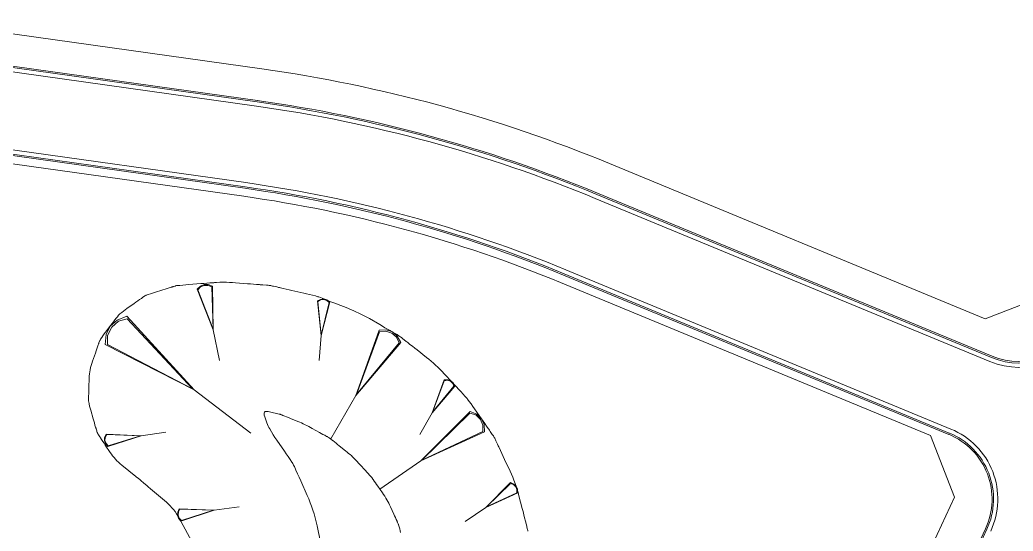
# Model space of a CAD drawing. Header units: metres. Extents: x 305195 to 309187, y 6261447 to 6263623.
# Drawn here: x 305581.3 to 305685.4, y 6262942.6 to 6262996.3 of the extents above; entities that cross this region are included whole.
import ezdxf

# ---------------------------------------------------------------- set-up
doc = ezdxf.new("R2010")
doc.units = ezdxf.units.M
doc.layers.add('st_new', color=9, linetype='Continuous')

# ---------------------------------------------------------------- blocks, each defined once
blk = doc.blocks.new('ST4_NEW')
at = {"layer": 'st_new', "color": 251, "lineweight": 0}
for p, q in [((153.88, 600.53), (190.44, 595.39)), ((153.88, 597), (189.96, 591.92)), ((153.91, 597.14), (189.98, 592.07)), ((153.82, 596.55), (189.89, 591.48)), ((190.44, 595.39), (190.44, 595.39)), ((188.77, 583.46), (152.69, 588.53)), ((188.68, 582.86), (152.61, 587.94)), ((188.7, 583.01), (152.63, 588.08)), ((188.56, 582.02), (152.49, 587.09)), ((226.91, 585.45), (266.27, 569.16)), ((225.57, 582.22), (266.94, 565.1)), ((225.63, 582.36), (267, 565.24)), ((225.4, 581.8), (266.77, 564.68)), ((262.46, 557.05), (222.07, 573.76)), ((262.51, 557.19), (222.13, 573.9)), ((262.69, 557.6), (222.3, 574.32)), ((181.45, 572.64, -999), (181.5, 572.65, -999)), ((181.5, 572.65, -999), (181.55, 572.65, -999)), ((181.55, 572.65, -999), (181.87, 572.68, -999)), ((181.87, 572.68, -999), (182.18, 572.71, -999)), ((182.18, 572.71, -999), (182.49, 572.74, -999)), ((182.49, 572.74, -999), (182.81, 572.77, -999)), ((182.81, 572.77, -999), (184.06, 572.86, -999)), ((184.06, 572.86, -999), (184.38, 572.88, -999)), ((184.38, 572.88, -999), (184.69, 572.91, -999)), ((184.69, 572.91, -999), (185.01, 572.93, -999)), ((185.01, 572.93, -999), (185.32, 572.96, -999)), ((185.32, 572.96, -999), (185.41, 572.96, -999)), ((185.41, 572.96, -999), (185.5, 572.97, -999)), ((185.5, 572.97, -999), (185.6, 572.98, -999)), ((185.6, 572.98, -999), (185.69, 572.98, -999)), ((185.69, 572.98, -999), (186.06, 573.01, -999)), ((186.06, 573.01, -999), (186.15, 573.02, -999)), ((186.15, 573.02, -999), (186.24, 573.02, -999)), ((186.24, 573.02, -999), (186.33, 573.02, -999)), ((186.33, 573.02, -999), (186.43, 573.02, -999)), ((186.43, 573.02, -999), (186.74, 573, -999)), ((186.74, 573, -999), (187.05, 572.99, -999)), ((187.05, 572.99, -999), (187.37, 572.97, -999)), ((187.37, 572.97, -999), (187.68, 572.95, -999)), ((187.68, 572.95, -999), (188.94, 572.85, -999)), ((188.94, 572.85, -999), (189.26, 572.83, -999)), ((189.26, 572.83, -999), (189.57, 572.81, -999)), ((189.57, 572.81, -999), (189.88, 572.78, -999)), ((189.88, 572.78, -999), (190.2, 572.76, -999)), ((190.2, 572.76, -999), (190.29, 572.75, -999)), ((190.29, 572.75, -999), (190.38, 572.75, -999)), ((190.38, 572.75, -999), (190.47, 572.74, -999)), ((190.47, 572.74, -999), (190.57, 572.73, -999)), ((190.57, 572.73, -999), (190.94, 572.7, -999)), ((190.94, 572.7, -999), (191.03, 572.7, -999)), ((191.03, 572.7, -999), (191.12, 572.69, -999)), ((191.12, 572.69, -999), (191.21, 572.68, -999)), ((191.21, 572.68, -999), (191.3, 572.66, -999)), ((191.3, 572.66, -999), (191.39, 572.65, -999)), ((191.39, 572.65, -999), (191.48, 572.63, -999)), ((221.75, 572.98), (260.55, 556.92)), ((178.24, 571.6, -999), (178.29, 571.62, -999)), ((178.29, 571.62, -999), (178.34, 571.64, -999)), ((178.34, 571.64, -999), (178.55, 571.72, -999)), ((178.55, 571.72, -999), (178.77, 571.79, -999)), ((178.77, 571.79, -999), (178.99, 571.87, -999)), ((178.99, 571.87, -999), (179.2, 571.94, -999)), ((179.2, 571.94, -999), (180.09, 572.21, -999)), ((180.09, 572.21, -999), (180.31, 572.28, -999)), ((180.31, 572.28, -999), (180.52, 572.35, -999)), ((180.52, 572.35, -999), (180.74, 572.42, -999)), ((180.74, 572.42, -999), (180.96, 572.49, -999)), ((180.96, 572.49, -999), (181.01, 572.5, -999)), ((181.01, 572.5, -999), (181.06, 572.52, -999)), ((181.06, 572.52, -999), (181.11, 572.53, -999)), ((181.11, 572.53, -999), (181.16, 572.55, -999)), ((181.16, 572.55, -999), (181.36, 572.61, -999)), ((181.36, 572.61, -999), (181.4, 572.63, -999)), ((181.4, 572.63, -999), (181.45, 572.64, -999)), ((191.48, 572.63, -999), (191.57, 572.61, -999)), ((191.57, 572.61, -999), (191.66, 572.6, -999)), ((191.66, 572.6, -999), (192.03, 572.51, -999)), ((192.03, 572.51, -999), (192.12, 572.49, -999)), ((192.12, 572.49, -999), (192.21, 572.47, -999)), ((192.21, 572.47, -999), (192.3, 572.45, -999)), ((192.3, 572.45, -999), (192.39, 572.43, -999)), ((192.39, 572.43, -999), (192.69, 572.36, -999)), ((192.69, 572.36, -999), (193, 572.29, -999)), ((193, 572.29, -999), (193.31, 572.22, -999)), ((193.31, 572.22, -999), (193.61, 572.15, -999)), ((193.61, 572.15, -999), (194.85, 571.87, -999)), ((194.85, 571.87, -999), (195.15, 571.8, -999)), ((195.15, 571.8, -999), (195.46, 571.73, -999)), ((195.46, 571.73, -999), (195.76, 571.65, -999)), ((195.76, 571.65, -999), (196.07, 571.57, -999)), ((266.27, 569.16), (273, 571.78)), ((176.31, 570.25, -999), (177.07, 570.78, -999)), ((177.07, 570.78, -999), (177.26, 570.91, -999)), ((177.26, 570.91, -999), (177.45, 571.04, -999)), ((177.45, 571.04, -999), (177.63, 571.18, -999)), ((177.63, 571.18, -999), (177.82, 571.31, -999)), ((177.82, 571.31, -999), (177.86, 571.34, -999)), ((177.86, 571.34, -999), (177.91, 571.37, -999)), ((177.91, 571.37, -999), (177.95, 571.4, -999)), ((177.95, 571.4, -999), (177.99, 571.43, -999)), ((177.99, 571.43, -999), (178.16, 571.54, -999)), ((178.16, 571.54, -999), (178.2, 571.57, -999)), ((178.2, 571.57, -999), (178.24, 571.6, -999)), ((196.07, 571.57, -999), (196.16, 571.55, -999)), ((196.16, 571.55, -999), (196.24, 571.52, -999)), ((196.24, 571.52, -999), (196.33, 571.49, -999)), ((196.33, 571.49, -999), (196.42, 571.46, -999)), ((196.42, 571.46, -999), (196.76, 571.32, -999)), ((196.76, 571.32, -999), (196.85, 571.29, -999)), ((196.85, 571.29, -999), (196.94, 571.26, -999)), ((196.94, 571.26, -999), (197.02, 571.22, -999)), ((197.02, 571.22, -999), (197.11, 571.19, -999)), ((197.11, 571.19, -999), (197.4, 571.07, -999)), ((197.4, 571.07, -999), (197.69, 570.96, -999)), ((197.69, 570.96, -999), (197.99, 570.85, -999)), ((197.99, 570.85, -999), (198.28, 570.73, -999)), ((198.28, 570.73, -999), (199.45, 570.27, -999)), ((175.31, 569.39, -999), (175.44, 569.55, -999)), ((175.44, 569.55, -999), (175.47, 569.59, -999)), ((175.47, 569.59, -999), (175.5, 569.63, -999)), ((175.5, 569.63, -999), (175.54, 569.67, -999)), ((175.54, 569.67, -999), (175.58, 569.7, -999)), ((175.58, 569.7, -999), (175.76, 569.84, -999)), ((175.76, 569.84, -999), (175.94, 569.98, -999)), ((175.94, 569.98, -999), (176.13, 570.11, -999)), ((176.13, 570.11, -999), (176.31, 570.25, -999)), ((199.45, 570.27, -999), (199.75, 570.15, -999)), ((199.75, 570.15, -999), (200.04, 570.03, -999)), ((200.04, 570.03, -999), (200.32, 569.9, -999)), ((200.32, 569.9, -999), (200.61, 569.77, -999)), ((200.61, 569.77, -999), (200.89, 569.63, -999)), ((200.89, 569.63, -999), (201.17, 569.49, -999)), ((174.07, 567.76, -999), (174.63, 568.5, -999)), ((174.63, 568.5, -999), (174.77, 568.68, -999)), ((174.77, 568.68, -999), (174.91, 568.86, -999)), ((174.91, 568.86, -999), (175.05, 569.05, -999)), ((175.05, 569.05, -999), (175.19, 569.23, -999)), ((175.19, 569.23, -999), (175.22, 569.27, -999)), ((175.22, 569.27, -999), (175.25, 569.31, -999)), ((175.25, 569.31, -999), (175.28, 569.35, -999)), ((175.28, 569.35, -999), (175.31, 569.39, -999)), ((201.17, 569.49, -999), (201.44, 569.34, -999)), ((201.44, 569.34, -999), (201.72, 569.19, -999)), ((201.72, 569.19, -999), (202.81, 568.56, -999)), ((202.81, 568.56, -999), (203.09, 568.4, -999)), ((173.8, 567.39, -999), (173.93, 567.58, -999)), ((173.93, 567.58, -999), (174.07, 567.76, -999)), ((203.09, 568.4, -999), (203.36, 568.24, -999)), ((203.36, 568.24, -999), (203.63, 568.09, -999)), ((203.63, 568.09, -999), (203.9, 567.93, -999)), ((203.9, 567.93, -999), (203.98, 567.88, -999)), ((203.98, 567.88, -999), (204.06, 567.84, -999)), ((204.06, 567.84, -999), (204.14, 567.79, -999)), ((204.14, 567.79, -999), (204.22, 567.74, -999)), ((204.22, 567.74, -999), (204.55, 567.56, -999)), ((204.55, 567.56, -999), (204.63, 567.51, -999)), ((204.63, 567.51, -999), (204.7, 567.46, -999)), ((204.7, 567.46, -999), (204.78, 567.42, -999)), ((173.23, 566.23, -999), (173.31, 566.45, -999)), ((173.31, 566.45, -999), (173.33, 566.5, -999)), ((173.33, 566.5, -999), (173.34, 566.54, -999)), ((173.34, 566.54, -999), (173.36, 566.59, -999)), ((173.36, 566.59, -999), (173.38, 566.64, -999)), ((173.38, 566.64, -999), (173.45, 566.83, -999)), ((173.45, 566.83, -999), (173.47, 566.88, -999)), ((173.47, 566.88, -999), (173.49, 566.93, -999)), ((173.49, 566.93, -999), (173.51, 566.97, -999)), ((173.51, 566.97, -999), (173.54, 567.02, -999)), ((173.54, 567.02, -999), (173.67, 567.2, -999)), ((173.67, 567.2, -999), (173.8, 567.39, -999)), ((204.78, 567.42, -999), (204.86, 567.36, -999)), ((204.86, 567.36, -999), (204.93, 567.31, -999)), ((204.93, 567.31, -999), (205.01, 567.26, -999)), ((205.01, 567.26, -999), (205.08, 567.2, -999)), ((205.08, 567.2, -999), (205.16, 567.15, -999)), ((205.16, 567.15, -999), (205.45, 566.91, -999)), ((205.45, 566.91, -999), (205.52, 566.86, -999)), ((205.52, 566.86, -999), (205.59, 566.8, -999)), ((205.59, 566.8, -999), (205.66, 566.74, -999)), ((205.66, 566.74, -999), (205.74, 566.68, -999)), ((205.74, 566.68, -999), (205.98, 566.49, -999)), ((205.98, 566.49, -999), (206.23, 566.29, -999)), ((172.69, 564.71, -999), (173, 565.58, -999)), ((173, 565.58, -999), (173.08, 565.8, -999)), ((173.08, 565.8, -999), (173.16, 566.01, -999)), ((173.16, 566.01, -999), (173.23, 566.23, -999)), ((206.23, 566.29, -999), (206.48, 566.1, -999)), ((206.48, 566.1, -999), (206.72, 565.9, -999)), ((206.72, 565.9, -999), (207.71, 565.12, -999)), ((172.55, 564.27, -999), (172.62, 564.49, -999)), ((172.62, 564.49, -999), (172.69, 564.71, -999)), ((207.71, 565.12, -999), (207.96, 564.92, -999)), ((207.96, 564.92, -999), (208.2, 564.72, -999)), ((208.2, 564.72, -999), (208.43, 564.51, -999)), ((208.43, 564.51, -999), (208.66, 564.3, -999)), ((172.36, 563.15, -999), (172.39, 563.38, -999)), ((172.39, 563.38, -999), (172.41, 563.6, -999)), ((172.41, 563.6, -999), (172.45, 563.83, -999)), ((172.45, 563.83, -999), (172.5, 564.05, -999)), ((172.5, 564.05, -999), (172.55, 564.27, -999)), ((208.66, 564.3, -999), (208.89, 564.09, -999)), ((208.89, 564.09, -999), (209.12, 563.87, -999)), ((209.12, 563.87, -999), (209.34, 563.64, -999)), ((209.34, 563.64, -999), (209.55, 563.41, -999)), ((209.55, 563.41, -999), (210.42, 562.49, -999)), ((172.32, 562, -999), (172.35, 562.92, -999)), ((172.35, 562.92, -999), (172.36, 563.15, -999)), ((210.42, 562.49, -999), (210.63, 562.26, -999)), ((210.63, 562.26, -999), (210.84, 562.03, -999)), ((172.29, 561.08, -999), (172.3, 561.31, -999)), ((172.3, 561.31, -999), (172.31, 561.54, -999)), ((172.31, 561.77, -999), (172.32, 562, -999)), ((172.31, 561.54, -999), (172.31, 561.77, -999)), ((210.84, 562.03, -999), (211.06, 561.8, -999)), ((211.06, 561.8, -999), (211.27, 561.57, -999)), ((211.27, 561.57, -999), (211.34, 561.5, -999)), ((211.34, 561.5, -999), (211.4, 561.44, -999)), ((211.4, 561.44, -999), (211.46, 561.37, -999)), ((211.46, 561.37, -999), (211.53, 561.3, -999)), ((211.53, 561.3, -999), (211.78, 561.03, -999)), ((172.28, 560.67, -999), (172.29, 560.87, -999)), ((172.28, 560.62, -999), (172.28, 560.67, -999)), ((172.28, 560.57, -999), (172.28, 560.62, -999)), ((172.29, 560.52, -999), (172.28, 560.57, -999)), ((172.29, 561.03, -999), (172.29, 561.08, -999)), ((172.29, 560.98, -999), (172.29, 561.03, -999)), ((172.29, 560.92, -999), (172.29, 560.98, -999)), ((172.29, 560.87, -999), (172.29, 560.92, -999)), ((172.3, 560.47, -999), (172.29, 560.52, -999)), ((172.35, 560.24, -999), (172.3, 560.47, -999)), ((172.4, 560.02, -999), (172.35, 560.24, -999)), ((211.78, 561.03, -999), (211.84, 560.96, -999)), ((211.84, 560.96, -999), (211.9, 560.89, -999)), ((211.9, 560.89, -999), (211.96, 560.82, -999)), ((211.96, 560.82, -999), (212.02, 560.75, -999)), ((212.02, 560.75, -999), (212.2, 560.49, -999)), ((212.2, 560.49, -999), (212.39, 560.24, -999)), ((212.39, 560.24, -999), (212.57, 559.98, -999)), ((172.46, 559.8, -999), (172.4, 560.02, -999)), ((172.52, 559.58, -999), (172.46, 559.8, -999)), ((172.77, 558.69, -999), (172.52, 559.58, -999)), ((190.7, 559.3, -999), (190.69, 559.19, -999)), ((190.69, 559.19, -999), (190.71, 559.06, -999)), ((190.73, 559.38, -999), (190.7, 559.3, -999)), ((190.79, 559.43, -999), (190.73, 559.38, -999)), ((190.87, 559.45, -999), (190.79, 559.43, -999)), ((190.97, 559.46, -999), (190.87, 559.45, -999)), ((191.11, 559.44, -999), (190.97, 559.46, -999)), ((191.69, 559.31, -999), (191.11, 559.44, -999)), ((191.84, 559.28, -999), (191.69, 559.31, -999)), ((191.98, 559.24, -999), (191.84, 559.28, -999)), ((192.13, 559.21, -999), (191.98, 559.24, -999)), ((192.27, 559.17, -999), (192.13, 559.21, -999)), ((192.31, 559.17, -999), (192.27, 559.17, -999)), ((192.34, 559.16, -999), (192.31, 559.17, -999)), ((192.37, 559.15, -999), (192.34, 559.16, -999)), ((192.4, 559.13, -999), (192.37, 559.15, -999)), ((192.53, 559.08, -999), (192.4, 559.13, -999)), ((212.57, 559.98, -999), (212.75, 559.72, -999)), ((212.75, 559.72, -999), (213.47, 558.69, -999)), ((172.84, 558.47, -999), (172.77, 558.69, -999)), ((172.9, 558.25, -999), (172.84, 558.47, -999)), ((172.96, 558.02, -999), (172.9, 558.25, -999)), ((190.71, 559.06, -999), (190.75, 558.9, -999)), ((190.75, 558.9, -999), (190.99, 558.24, -999)), ((190.99, 558.24, -999), (191.05, 558.08, -999)), ((191.05, 558.08, -999), (191.12, 557.92, -999)), ((192.56, 559.07, -999), (192.53, 559.08, -999)), ((192.59, 559.06, -999), (192.56, 559.07, -999)), ((192.62, 559.05, -999), (192.59, 559.06, -999)), ((192.65, 559.03, -999), (192.62, 559.05, -999)), ((192.85, 558.96, -999), (192.65, 559.03, -999)), ((193.04, 558.88, -999), (192.85, 558.96, -999)), ((193.24, 558.8, -999), (193.04, 558.88, -999)), ((193.44, 558.72, -999), (193.24, 558.8, -999)), ((194.22, 558.4, -999), (193.44, 558.72, -999)), ((194.42, 558.32, -999), (194.22, 558.4, -999)), ((194.61, 558.24, -999), (194.42, 558.32, -999)), ((194.8, 558.15, -999), (194.61, 558.24, -999)), ((194.99, 558.06, -999), (194.8, 558.15, -999)), ((213.47, 558.69, -999), (213.65, 558.43, -999)), ((213.65, 558.43, -999), (213.83, 558.17, -999)), ((213.83, 558.17, -999), (214.01, 557.91, -999)), ((173.02, 557.8, -999), (172.96, 558.02, -999)), ((173.04, 557.75, -999), (173.02, 557.8, -999)), ((173.05, 557.7, -999), (173.04, 557.75, -999)), ((173.07, 557.66, -999), (173.05, 557.7, -999)), ((173.08, 557.61, -999), (173.07, 557.66, -999)), ((173.14, 557.41, -999), (173.08, 557.61, -999)), ((173.15, 557.36, -999), (173.14, 557.41, -999)), ((173.17, 557.31, -999), (173.15, 557.36, -999)), ((173.19, 557.26, -999), (173.17, 557.31, -999)), ((173.21, 557.22, -999), (173.19, 557.26, -999)), ((173.23, 557.17, -999), (173.21, 557.22, -999)), ((173.25, 557.13, -999), (173.23, 557.17, -999)), ((173.28, 557.08, -999), (173.25, 557.13, -999)), ((173.3, 557.04, -999), (173.28, 557.08, -999)), ((173.42, 556.87, -999), (173.3, 557.04, -999)), ((191.12, 557.92, -999), (191.2, 557.76, -999)), ((191.2, 557.76, -999), (191.28, 557.61, -999)), ((191.28, 557.61, -999), (191.45, 557.31, -999)), ((191.45, 557.31, -999), (191.63, 557.01, -999)), ((195.18, 557.97, -999), (194.99, 558.06, -999)), ((195.37, 557.88, -999), (195.18, 557.97, -999)), ((195.56, 557.78, -999), (195.37, 557.88, -999)), ((195.74, 557.67, -999), (195.56, 557.78, -999)), ((196.49, 557.26, -999), (195.74, 557.67, -999)), ((196.67, 557.15, -999), (196.49, 557.26, -999)), ((196.86, 557.05, -999), (196.67, 557.15, -999)), ((197.04, 556.95, -999), (196.86, 557.05, -999)), ((214.01, 557.91, -999), (214.19, 557.65, -999)), ((214.19, 557.65, -999), (214.24, 557.58, -999)), ((214.24, 557.58, -999), (214.3, 557.5, -999)), ((214.3, 557.5, -999), (214.35, 557.43, -999)), ((214.35, 557.43, -999), (214.4, 557.35, -999)), ((214.4, 557.35, -999), (214.61, 557.04, -999)), ((214.61, 557.04, -999), (214.67, 556.97, -999)), ((173.45, 556.83, -999), (173.42, 556.87, -999)), ((173.47, 556.78, -999), (173.45, 556.83, -999)), ((173.5, 556.74, -999), (173.47, 556.78, -999)), ((173.53, 556.7, -999), (173.5, 556.74, -999)), ((173.66, 556.51, -999), (173.53, 556.7, -999)), ((173.78, 556.31, -999), (173.66, 556.51, -999)), ((173.91, 556.12, -999), (173.78, 556.31, -999)), ((174.04, 555.93, -999), (173.91, 556.12, -999)), ((191.63, 557.01, -999), (191.82, 556.72, -999)), ((191.82, 556.72, -999), (192.02, 556.43, -999)), ((192.02, 556.43, -999), (192.81, 555.28, -999)), ((197.23, 556.84, -999), (197.04, 556.95, -999)), ((197.26, 556.83, -999), (197.23, 556.84, -999)), ((197.29, 556.81, -999), (197.26, 556.83, -999)), ((197.32, 556.79, -999), (197.29, 556.81, -999)), ((197.35, 556.78, -999), (197.32, 556.79, -999)), ((197.46, 556.71, -999), (197.35, 556.78, -999)), ((197.49, 556.69, -999), (197.46, 556.71, -999)), ((197.52, 556.67, -999), (197.49, 556.69, -999)), ((197.55, 556.66, -999), (197.52, 556.67, -999)), ((197.58, 556.64, -999), (197.55, 556.66, -999)), ((197.6, 556.62, -999), (197.58, 556.64, -999)), ((197.63, 556.6, -999), (197.6, 556.62, -999)), ((197.66, 556.58, -999), (197.63, 556.6, -999)), ((197.68, 556.56, -999), (197.66, 556.58, -999)), ((197.79, 556.47, -999), (197.68, 556.56, -999)), ((197.82, 556.45, -999), (197.79, 556.47, -999)), ((197.84, 556.43, -999), (197.82, 556.45, -999)), ((197.87, 556.41, -999), (197.84, 556.43, -999)), ((197.89, 556.39, -999), (197.87, 556.41, -999)), ((198.06, 556.26, -999), (197.89, 556.39, -999)), ((198.23, 556.12, -999), (198.06, 556.26, -999)), ((198.39, 555.99, -999), (198.23, 556.12, -999)), ((198.56, 555.86, -999), (198.39, 555.99, -999)), ((214.67, 556.97, -999), (214.72, 556.89, -999)), ((214.72, 556.89, -999), (214.76, 556.81, -999)), ((214.76, 556.81, -999), (214.81, 556.73, -999)), ((214.81, 556.73, -999), (214.86, 556.65, -999)), ((214.86, 556.65, -999), (214.9, 556.56, -999)), ((214.9, 556.56, -999), (214.95, 556.47, -999)), ((214.95, 556.47, -999), (214.99, 556.38, -999)), ((214.99, 556.38, -999), (215.16, 556.02, -999)), ((215.16, 556.02, -999), (215.2, 555.93, -999)), ((263.06, 550.47), (260.55, 556.92)), ((174.55, 555.16, -999), (174.04, 555.93, -999)), ((174.68, 554.97, -999), (174.55, 555.16, -999)), ((174.81, 554.79, -999), (174.68, 554.97, -999)), ((192.81, 555.28, -999), (193.01, 554.99, -999)), ((193.01, 554.99, -999), (193.21, 554.71, -999)), ((199.22, 555.32, -999), (198.56, 555.86, -999)), ((199.38, 555.19, -999), (199.22, 555.32, -999)), ((199.55, 555.05, -999), (199.38, 555.19, -999)), ((199.71, 554.92, -999), (199.55, 555.05, -999)), ((215.2, 555.93, -999), (215.24, 555.84, -999)), ((215.24, 555.84, -999), (215.28, 555.75, -999)), ((215.28, 555.75, -999), (215.33, 555.66, -999)), ((215.33, 555.66, -999), (215.47, 555.35, -999)), ((215.47, 555.35, -999), (215.61, 555.04, -999)), ((215.61, 555.04, -999), (215.76, 554.73, -999)), ((174.96, 554.61, -999), (174.81, 554.79, -999)), ((175.11, 554.44, -999), (174.96, 554.61, -999)), ((175.26, 554.27, -999), (175.11, 554.44, -999)), ((175.43, 554.12, -999), (175.26, 554.27, -999)), ((175.6, 553.96, -999), (175.43, 554.12, -999)), ((175.77, 553.81, -999), (175.6, 553.96, -999)), ((193.21, 554.71, -999), (193.41, 554.42, -999)), ((193.41, 554.42, -999), (193.6, 554.13, -999)), ((193.6, 554.13, -999), (193.63, 554.09, -999)), ((193.63, 554.09, -999), (193.65, 554.06, -999)), ((193.65, 554.06, -999), (193.67, 554.02, -999)), ((193.67, 554.02, -999), (193.69, 553.98, -999)), ((193.69, 553.98, -999), (193.78, 553.83, -999)), ((199.87, 554.78, -999), (199.71, 554.92, -999)), ((199.9, 554.76, -999), (199.87, 554.78, -999)), ((199.92, 554.74, -999), (199.9, 554.76, -999)), ((199.94, 554.71, -999), (199.92, 554.74, -999)), ((199.97, 554.69, -999), (199.94, 554.71, -999)), ((200.06, 554.59, -999), (199.97, 554.69, -999)), ((200.08, 554.57, -999), (200.06, 554.59, -999)), ((200.1, 554.55, -999), (200.08, 554.57, -999)), ((200.12, 554.52, -999), (200.1, 554.55, -999)), ((200.14, 554.5, -999), (200.12, 554.52, -999)), ((200.29, 554.34, -999), (200.14, 554.5, -999)), ((200.44, 554.19, -999), (200.29, 554.34, -999)), ((200.58, 554.03, -999), (200.44, 554.19, -999)), ((200.73, 553.87, -999), (200.58, 554.03, -999)), ((215.76, 554.73, -999), (215.9, 554.42, -999)), ((215.9, 554.42, -999), (216.48, 553.17, -999)), ((177.25, 552.63, -999), (175.77, 553.81, -999)), ((193.78, 553.83, -999), (193.8, 553.79, -999)), ((193.8, 553.79, -999), (193.82, 553.75, -999)), ((193.82, 553.75, -999), (193.84, 553.71, -999)), ((193.84, 553.71, -999), (193.86, 553.67, -999)), ((193.86, 553.67, -999), (194.03, 553.29, -999)), ((194.03, 553.29, -999), (194.2, 552.92, -999)), ((194.2, 552.92, -999), (194.37, 552.54, -999)), ((201.31, 553.25, -999), (200.73, 553.87, -999)), ((201.45, 553.09, -999), (201.31, 553.25, -999)), ((201.6, 552.94, -999), (201.45, 553.09, -999)), ((201.74, 552.78, -999), (201.6, 552.94, -999)), ((216.48, 553.17, -999), (216.62, 552.86, -999)), ((216.62, 552.86, -999), (216.76, 552.55, -999)), ((177.29, 552.59, -999), (177.25, 552.63, -999)), ((177.53, 552.4, -999), (177.29, 552.59, -999)), ((177.57, 552.37, -999), (177.53, 552.4, -999)), ((177.61, 552.34, -999), (177.57, 552.37, -999)), ((177.65, 552.3, -999), (177.61, 552.34, -999)), ((177.69, 552.27, -999), (177.65, 552.3, -999)), ((177.78, 552.19, -999), (177.69, 552.27, -999)), ((177.87, 552.11, -999), (177.78, 552.19, -999)), ((177.96, 552.04, -999), (177.87, 552.11, -999)), ((178.05, 551.96, -999), (177.96, 552.04, -999)), ((178.42, 551.64, -999), (178.05, 551.96, -999)), ((194.37, 552.54, -999), (194.53, 552.16, -999)), ((194.53, 552.16, -999), (195.21, 550.65, -999)), ((201.88, 552.62, -999), (201.74, 552.78, -999)), ((201.91, 552.6, -999), (201.88, 552.62, -999)), ((201.93, 552.57, -999), (201.91, 552.6, -999)), ((201.95, 552.54, -999), (201.93, 552.57, -999)), ((201.97, 552.52, -999), (201.95, 552.54, -999)), ((202.04, 552.41, -999), (201.97, 552.52, -999)), ((202.06, 552.38, -999), (202.04, 552.41, -999)), ((202.08, 552.36, -999), (202.06, 552.38, -999)), ((202.1, 552.33, -999), (202.08, 552.36, -999)), ((202.12, 552.3, -999), (202.1, 552.33, -999)), ((202.24, 552.13, -999), (202.12, 552.3, -999)), ((202.36, 551.95, -999), (202.24, 552.13, -999)), ((202.48, 551.78, -999), (202.36, 551.95, -999)), ((216.76, 552.55, -999), (216.88, 552.23, -999)), ((216.88, 552.23, -999), (217, 551.91, -999)), ((217, 551.91, -999), (217.11, 551.59, -999)), ((178.51, 551.57, -999), (178.42, 551.64, -999)), ((178.61, 551.49, -999), (178.51, 551.57, -999)), ((178.7, 551.41, -999), (178.61, 551.49, -999)), ((178.79, 551.33, -999), (178.7, 551.41, -999)), ((179, 551.15, -999), (178.79, 551.33, -999)), ((179.2, 550.98, -999), (179, 551.15, -999)), ((179.41, 550.8, -999), (179.2, 550.98, -999)), ((179.62, 550.63, -999), (179.41, 550.8, -999)), ((202.61, 551.61, -999), (202.48, 551.78, -999)), ((203.1, 550.9, -999), (202.61, 551.61, -999)), ((203.22, 550.73, -999), (203.1, 550.9, -999)), ((217.11, 551.59, -999), (217.22, 551.26, -999)), ((217.22, 551.26, -999), (217.31, 550.94, -999)), ((217.31, 550.94, -999), (217.4, 550.6, -999)), ((180.45, 549.92, -999), (179.62, 550.63, -999)), ((180.65, 549.74, -999), (180.45, 549.92, -999)), ((180.84, 549.55, -999), (180.65, 549.74, -999)), ((195.21, 550.65, -999), (195.37, 550.27, -999)), ((195.37, 550.27, -999), (195.52, 549.88, -999)), ((195.52, 549.88, -999), (195.67, 549.5, -999)), ((203.33, 550.55, -999), (203.22, 550.73, -999)), ((203.45, 550.37, -999), (203.33, 550.55, -999)), ((203.55, 550.19, -999), (203.45, 550.37, -999)), ((203.65, 550.01, -999), (203.55, 550.19, -999)), ((203.75, 549.82, -999), (203.65, 550.01, -999)), ((203.84, 549.64, -999), (203.75, 549.82, -999)), ((217.4, 550.6, -999), (217.74, 549.27, -999)), ((223.34, 465.38), (263.06, 550.47)), ((181.02, 549.35, -999), (180.84, 549.55, -999)), ((181.2, 549.15, -999), (181.02, 549.35, -999)), ((181.36, 548.94, -999), (181.2, 549.15, -999)), ((181.51, 548.72, -999), (181.36, 548.94, -999)), ((181.66, 548.49, -999), (181.51, 548.72, -999)), ((195.67, 549.5, -999), (195.8, 549.11, -999)), ((195.8, 549.11, -999), (195.93, 548.7, -999)), ((195.93, 548.7, -999), (196.04, 548.28, -999)), ((203.93, 549.45, -999), (203.84, 549.64, -999)), ((204.27, 548.69, -999), (203.93, 549.45, -999)), ((217.74, 549.27, -999), (217.83, 548.94, -999)), ((217.83, 548.94, -999), (217.92, 548.61, -999)), ((181.79, 548.26, -999), (181.66, 548.49, -999)), ((183.3, 545.5, -999), (181.79, 548.26, -999)), ((196.04, 548.28, -999), (196.15, 547.87, -999)), ((196.15, 547.87, -999), (196.24, 547.45, -999)), ((204.36, 548.5, -999), (204.27, 548.69, -999)), ((204.45, 548.31, -999), (204.36, 548.5, -999)), ((204.53, 548.12, -999), (204.45, 548.31, -999)), ((204.62, 547.93, -999), (204.53, 548.12, -999)), ((204.63, 547.89, -999), (204.62, 547.93, -999)), ((204.65, 547.86, -999), (204.63, 547.89, -999)), ((204.66, 547.83, -999), (204.65, 547.86, -999)), ((204.68, 547.8, -999), (204.66, 547.83, -999)), ((204.74, 547.67, -999), (204.68, 547.8, -999)), ((204.75, 547.64, -999), (204.74, 547.67, -999)), ((217.92, 548.61, -999), (218, 548.28, -999)), ((218, 548.28, -999), (218.09, 547.95, -999)), ((218.09, 547.95, -999), (218.11, 547.85, -999)), ((218.11, 547.85, -999), (218.14, 547.75, -999)), ((218.14, 547.75, -999), (218.16, 547.66, -999)), ((218.16, 547.66, -999), (218.18, 547.56, -999)), ((196.24, 547.45, -999), (196.61, 545.75, -999)), ((204.76, 547.61, -999), (204.75, 547.64, -999)), ((204.77, 547.57, -999), (204.76, 547.61, -999)), ((204.78, 547.54, -999), (204.77, 547.57, -999)), ((204.84, 547.34, -999), (204.78, 547.54, -999)), ((204.9, 547.14, -999), (204.84, 547.34, -999)), ((204.95, 546.94, -999), (204.9, 547.14, -999)), ((205, 546.74, -999), (204.95, 546.94, -999)), ((218.18, 547.56, -999), (218.28, 547.18, -999)), ((218.28, 547.18, -999), (218.31, 547.08, -999)), ((218.31, 547.08, -999), (218.33, 546.99, -999)), ((218.33, 546.99, -999), (218.35, 546.89, -999)), ((233.58, 477.04), (266.31, 547.15)), ((233.72, 476.98), (266.44, 547.09))]:
    blk.add_line(p, q, dxfattribs=at)
at = {"layer": 'st_new', "color": 251, "lineweight": 0, "extrusion": (0.000691031, -0.003443, 0.999994)}
for p, q in [((184.01, 572.6, -998.97), (184.4, 572.76, -998.97)), ((184.03, 572.52, -998.97), (184.41, 572.68, -998.97)), ((184.4, 572.76, -998.97), (184.82, 572.77, -998.97)), ((184.41, 572.68, -998.97), (184.83, 572.68, -998.97)), ((184.82, 572.77, -998.97), (185.27, 572.6, -998.97)), ((184.83, 572.68, -998.97), (185.2, 572.51, -998.97)), ((183.66, 572.28, -998.97), (184.01, 572.6, -998.97)), ((185.35, 568.01, -998.99), (183.66, 572.28, -998.97)), ((183.75, 572.22, -998.97), (184.03, 572.52, -998.97)), ((185.34, 568.09, -998.99), (183.75, 572.22, -998.97)), ((185.2, 572.51, -998.97), (185.34, 568.09, -998.99)), ((185.27, 572.6, -998.97), (185.35, 568.01, -998.99)), ((186, 564.79, -999), (185.35, 568.01, -998.99))]:
    blk.add_line(p, q, dxfattribs=at)
at = {"layer": 'st_new', "color": 251, "lineweight": 0, "extrusion": (-0.000259869, -0.003502, 0.999994)}
for p, q in [((196.27, 571.04, -998.98), (196.61, 571.21, -998.98)), ((196.66, 567.41, -998.99), (196.27, 571.04, -998.98)), ((196.33, 570.97, -998.98), (196.61, 571.15, -998.98)), ((196.66, 567.47, -998.99), (196.33, 570.97, -998.98)), ((196.61, 571.21, -998.98), (196.94, 571.25, -998.98)), ((196.61, 571.15, -998.98), (196.94, 571.19, -998.98)), ((197.57, 570.94, -998.98), (196.66, 567.41, -998.99)), ((197.5, 570.88, -998.98), (196.66, 567.47, -998.99)), ((196.94, 571.25, -998.98), (197.26, 571.16, -998.98)), ((196.94, 571.19, -998.98), (197.26, 571.1, -998.98)), ((197.26, 571.16, -998.98), (197.57, 570.94, -998.98)), ((197.26, 571.1, -998.98), (197.5, 570.88, -998.98)), ((196.46, 564.8, -999), (196.66, 567.41, -998.99))]:
    blk.add_line(p, q, dxfattribs=at)
at = {"layer": 'st_new', "color": 251, "lineweight": 0, "extrusion": (0.002795, -0.002125, 0.999994)}
for p, q in [((174.56, 568.4, -998.93), (175.27, 569.03, -998.94)), ((174.71, 568.29, -998.94), (175.42, 568.92, -998.94)), ((175.27, 569.03, -998.94), (176.29, 569.44, -998.94)), ((175.42, 568.92, -998.94), (176.32, 569.17, -998.94)), ((176.29, 569.44, -998.94), (183.35, 561.72, -998.97)), ((176.32, 569.17, -998.94), (183.2, 561.83, -998.97)), ((174.02, 566.46, -998.94), (174.14, 567.54, -998.94)), ((174.14, 567.54, -998.94), (174.56, 568.4, -998.93)), ((174.29, 567.43, -998.94), (174.71, 568.29, -998.94)), ((183.35, 561.72, -998.97), (174.02, 566.46, -998.94)), ((174.28, 566.49, -998.94), (174.29, 567.43, -998.94)), ((183.2, 561.83, -998.97), (174.28, 566.49, -998.94)), ((189.3, 557.19, -999), (183.35, 561.72, -998.97))]:
    blk.add_line(p, q, dxfattribs=at)
at = {"layer": 'st_new', "color": 251, "lineweight": 0, "extrusion": (-0.00175, -0.003044, 0.999994)}
for p, q in [((200.29, 561.11, -998.98), (202.74, 567.99, -998.96)), ((200.36, 561.22, -998.98), (202.79, 567.82, -998.96)), ((202.74, 567.99, -998.96), (203.5, 568.01, -998.96)), ((202.79, 567.82, -998.96), (203.44, 567.89, -998.96)), ((203.44, 567.89, -998.96), (204.07, 567.68, -998.96)), ((203.5, 568.01, -998.96), (204.14, 567.8, -998.95)), ((204.07, 567.68, -998.96), (204.57, 567.24, -998.96)), ((204.14, 567.8, -998.95), (204.64, 567.36, -998.96)), ((205.01, 566.69, -998.96), (200.29, 561.11, -998.98)), ((204.83, 566.64, -998.96), (200.36, 561.22, -998.98)), ((204.57, 567.24, -998.96), (204.83, 566.64, -998.96)), ((204.64, 567.36, -998.96), (205.01, 566.69, -998.96)), ((208.32, 559.32, -998.99), (209.55, 562.77, -998.98)), ((208.35, 559.38, -998.99), (209.57, 562.68, -998.98)), ((209.55, 562.77, -998.98), (209.93, 562.78, -998.98)), ((209.57, 562.68, -998.98), (209.9, 562.72, -998.98)), ((209.9, 562.72, -998.98), (210.21, 562.62, -998.98)), ((209.93, 562.78, -998.98), (210.25, 562.67, -998.98)), ((210.21, 562.62, -998.98), (210.47, 562.4, -998.98)), ((210.25, 562.67, -998.98), (210.5, 562.45, -998.98)), ((210.47, 562.4, -998.98), (210.59, 562.09, -998.98)), ((210.5, 562.45, -998.98), (210.68, 562.12, -998.98)), ((210.68, 562.12, -998.98), (208.32, 559.32, -998.99)), ((210.59, 562.09, -998.98), (208.35, 559.38, -998.99)), ((197.68, 556.58, -999), (200.29, 561.11, -998.98)), ((207.02, 557.05, -999), (208.32, 559.32, -998.99))]:
    blk.add_line(p, q, dxfattribs=at)
at = {"layer": 'st_new', "color": 251, "lineweight": 0, "extrusion": (-0.002883, -0.002004, 0.999994)}
for p, q in [((207.13, 554.28, -998.98), (212.29, 559.46, -998.96)), ((207.23, 554.35, -998.98), (212.26, 559.28, -998.96)), ((212.26, 559.28, -998.96), (212.88, 559.08, -998.96)), ((212.29, 559.46, -998.96), (212.99, 559.15, -998.95)), ((212.99, 559.15, -998.95), (213.47, 558.69, -998.95)), ((212.88, 559.08, -998.96), (213.36, 558.61, -998.95)), ((213.36, 558.61, -998.95), (213.63, 558, -998.96)), ((213.47, 558.69, -998.95), (213.74, 558.07, -998.95)), ((213.74, 558.07, -998.95), (213.79, 557.31, -998.96)), ((213.79, 557.31, -998.96), (207.13, 554.28, -998.98)), ((213.61, 557.35, -998.96), (207.23, 554.35, -998.98)), ((213.63, 558, -998.96), (213.61, 557.35, -998.96)), ((202.83, 551.29, -999), (207.13, 554.28, -998.98)), ((213.93, 549.39, -998.99), (216.52, 551.99, -998.98)), ((213.99, 549.43, -998.99), (216.5, 551.89, -998.98)), ((216.5, 551.89, -998.98), (216.82, 551.79, -998.98)), ((216.52, 551.99, -998.98), (216.87, 551.83, -998.98)), ((216.87, 551.83, -998.98), (217.11, 551.6, -998.98)), ((217.27, 550.91, -998.98), (213.93, 549.39, -998.99)), ((217.18, 550.93, -998.98), (213.99, 549.43, -998.99)), ((216.82, 551.79, -998.98), (217.06, 551.56, -998.98)), ((217.06, 551.56, -998.98), (217.19, 551.25, -998.98)), ((217.11, 551.6, -998.98), (217.24, 551.29, -998.98)), ((217.19, 551.25, -998.98), (217.18, 550.93, -998.98)), ((217.24, 551.29, -998.98), (217.27, 550.91, -998.98)), ((211.78, 547.89, -999), (213.93, 549.39, -998.99))]:
    blk.add_line(p, q, dxfattribs=at)
at = {"layer": 'st_new', "color": 251, "lineweight": 0, "extrusion": (0.003479, 0.000473923, 0.999994)}
for p, q in [((173.97, 556.72, -998.98), (174.12, 557.07, -998.98)), ((174.12, 557.07, -998.98), (177.79, 556.91, -998.99)), ((180.4, 557.27, -999), (177.79, 556.91, -998.99)), ((173.95, 556.39, -998.98), (173.97, 556.72, -998.98)), ((174.06, 556.07, -998.98), (173.95, 556.39, -998.98)), ((174.01, 556.39, -998.98), (174.03, 556.73, -998.98)), ((174.12, 556.08, -998.98), (174.01, 556.39, -998.98)), ((174.03, 556.73, -998.98), (174.19, 557.02, -998.98)), ((174.3, 555.77, -998.98), (174.06, 556.07, -998.98)), ((174.35, 555.84, -998.98), (174.12, 556.08, -998.98)), ((174.19, 557.02, -998.98), (177.73, 556.9, -998.99)), ((177.79, 556.91, -998.99), (174.3, 555.77, -998.98)), ((177.73, 556.9, -998.99), (174.35, 555.84, -998.98)), ((181.61, 548.57, -998.98), (181.63, 548.9, -998.98)), ((181.63, 548.9, -998.98), (181.78, 549.25, -998.98)), ((181.68, 548.57, -998.98), (181.7, 548.91, -998.98)), ((181.7, 548.91, -998.98), (181.86, 549.2, -998.98)), ((181.78, 549.25, -998.98), (185.46, 549.09, -998.99)), ((181.86, 549.2, -998.98), (185.4, 549.08, -998.99)), ((185.46, 549.09, -998.99), (181.96, 547.95, -998.98)), ((185.4, 549.08, -998.99), (182.02, 548.02, -998.98)), ((188.07, 549.45, -999), (185.46, 549.09, -998.99)), ((181.72, 548.25, -998.98), (181.61, 548.57, -998.98)), ((181.79, 548.26, -998.98), (181.68, 548.57, -998.98)), ((181.96, 547.95, -998.98), (181.72, 548.25, -998.98)), ((182.02, 548.02, -998.98), (181.79, 548.26, -998.98))]:
    blk.add_line(p, q, dxfattribs=at)
at = {"layer": 'st_new', "color": 251, "lineweight": 0}
for centre, radius, start, end in [((169.55, 446.85), 150, 67.5179, 81.9933), ((169.55, 446.85), 146.05, 67.5179, 81.9933), ((169.55, 446.85), 146.5, 67.5179, 81.9933), ((169.55, 446.85), 146.65, 67.5179, 81.9933), ((169.55, 446.85), 137.95, 67.5179, 81.9933), ((169.55, 446.85), 136.5, 67.5179, 81.9933), ((169.55, 446.85), 137.35, 67.5179, 81.9933), ((169.55, 446.85), 137.5, 67.5179, 81.9933), ((269.81, 572.03), 7.95, 247.5179, 334.9774), ((269.81, 572.03), 7.5, 247.5179, 334.9774), ((269.81, 572.03), 7.35, 247.5179, 334.9774), ((259.65, 550.26), 7.35, 334.9774, 67.5179), ((259.65, 550.26), 7.5, 334.9774, 67.5179), ((259.65, 550.26), 7.95, 334.9774, 67.5179)]:
    blk.add_arc(centre, radius, start, end, dxfattribs=at)
blk = doc.blocks.new('PLAN_NEW')
at = {"layer": 'st_new', "lineweight": 0}
blk.add_blockref('ST4_NEW', (-232.08, -1017.59), dxfattribs=at)

msp = doc.modelspace()

# ---------------------------------------------------------------- block references
at = {"layer": 'st_new'}
msp.add_blockref('PLAN_NEW', (305648.26, 6263413.34), dxfattribs=at)

doc.saveas('drawing.dxf')
